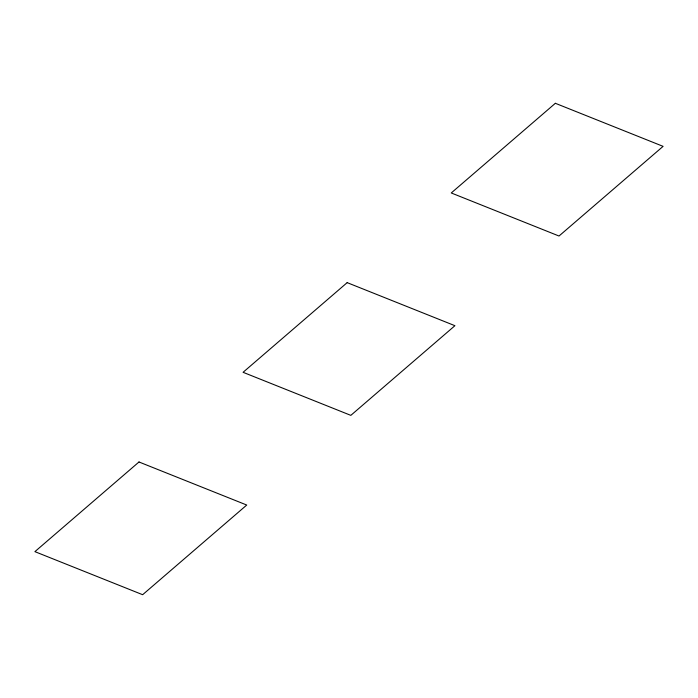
<?xml version="1.0" encoding="UTF-8"?>
<svg xmlns="http://www.w3.org/2000/svg" width="698" height="698" viewBox="0 0 698 698"><rect width="100%" height="100%" fill="white"/><g stroke="black" fill="none" stroke-linecap="round" stroke-linejoin="round"><path stroke-width="1.05" d="M138.989 461.98L34.9 551.647L142.645 594.705L246.743 505.038L138.989 461.98M347.168 282.638L243.079 372.304L350.832 415.362L454.921 325.696L347.168 282.638M555.355 103.295L451.257 192.962L559.011 236.02L663.1 146.353L555.355 103.295"/></g></svg>
